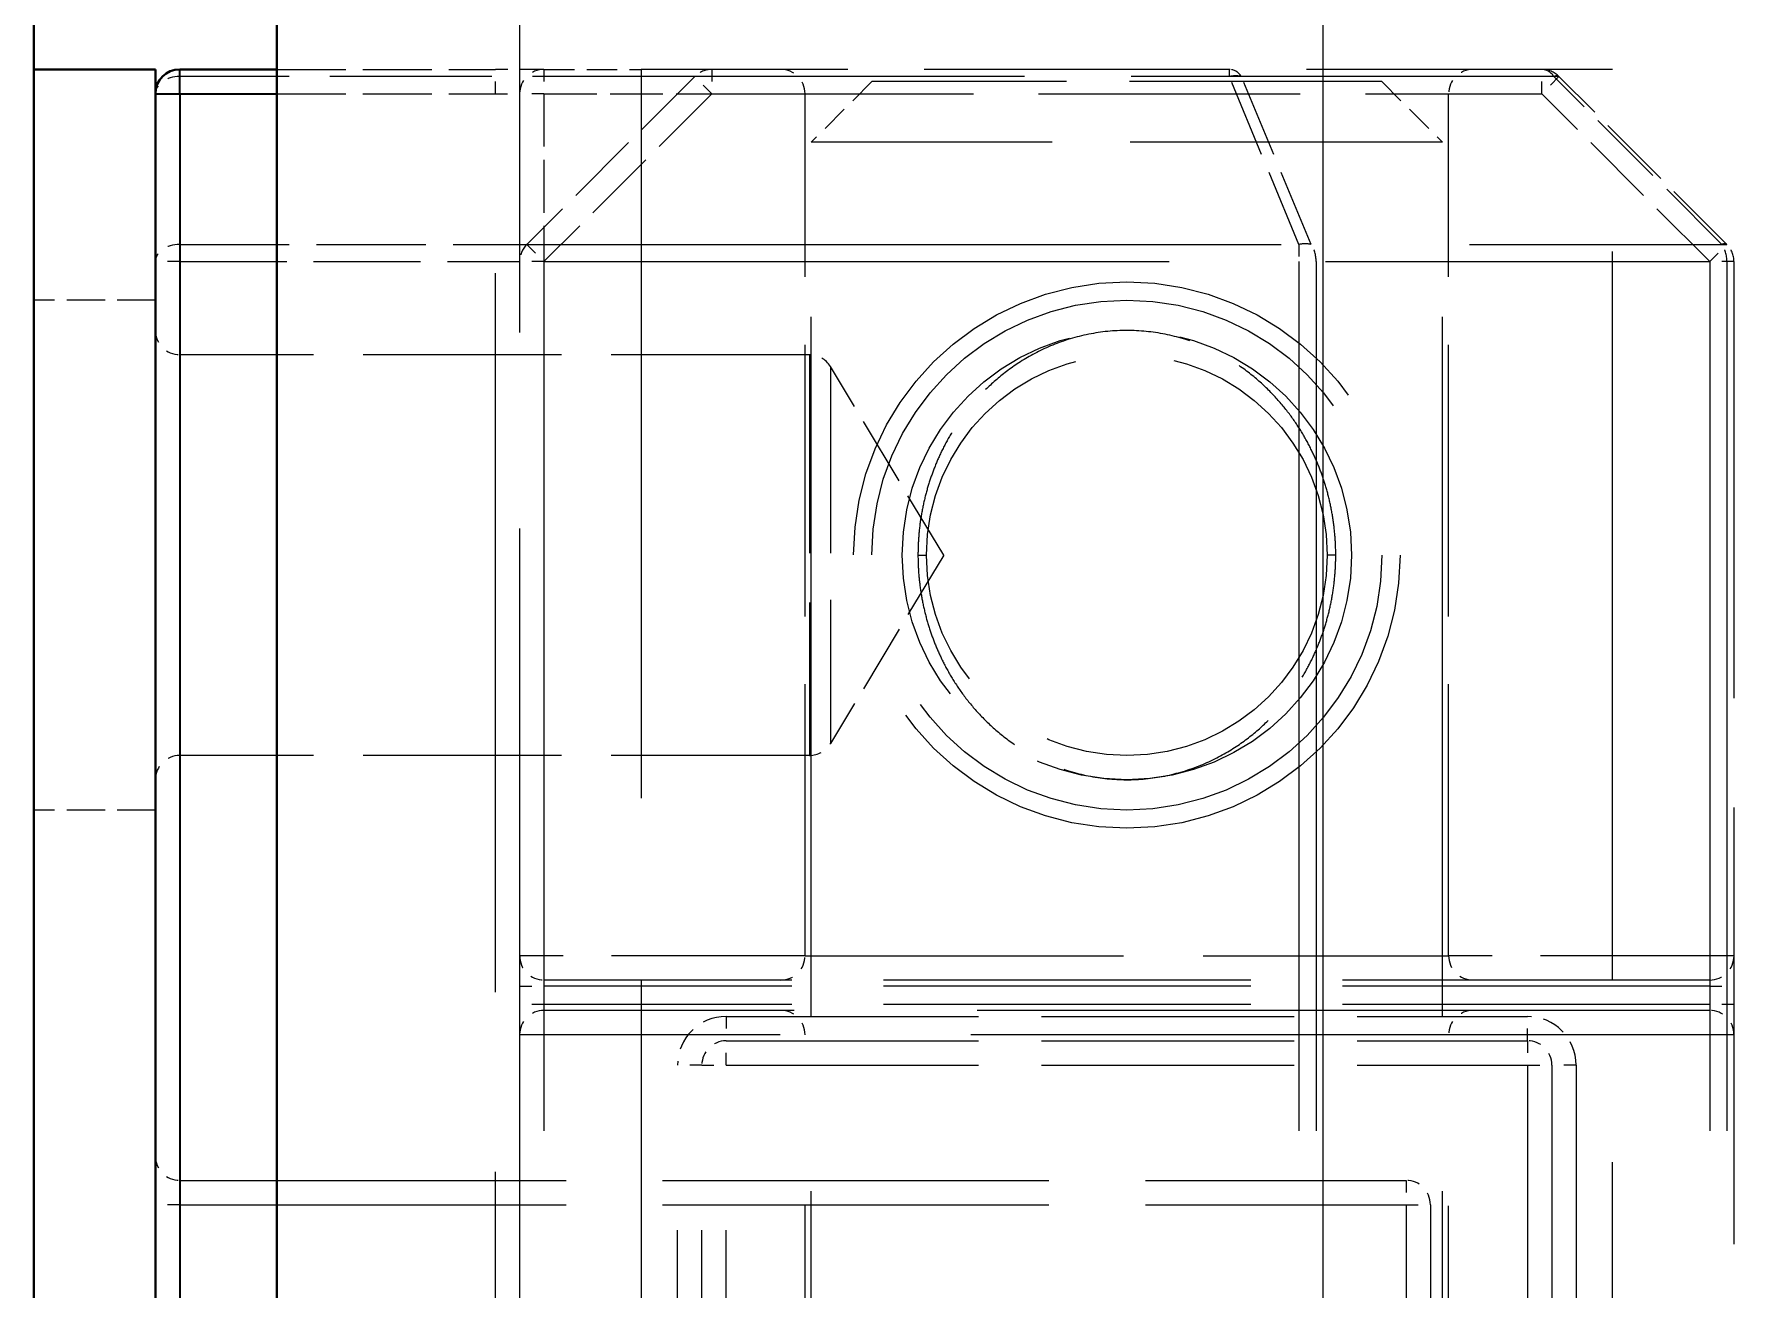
# Model space of a CAD drawing. Header units: millimetres. Extents: x 0 to 2523, y 0 to 1782.
# Drawn here: x 530.71 to 544.71, y 899.02 to 909.36 of the extents above; entities that cross this region are included whole.
import ezdxf

# ---------------------------------------------------------------- set-up
doc = ezdxf.new("R2010")
doc.units = ezdxf.units.MM
doc.header["$LTSCALE"] = 3
for name, pattern in [('CHAIN', [0.3543, 0.2362, -0.0295, 0.0591, -0.0295]), ('DASHED', [0.2067, 0.1654, -0.0413]), ('DOUBLE_DASH_CHAIN', [1.2403, 0.6614, -0.0827, 0.1654, -0.0827, 0.1654, -0.0827])]:
    doc.linetypes.add(name, pattern=pattern)
for name, color, linetype, lineweight in [('가려진 것(ISO)', 2, 'DASHED', 18), ('가려진 좁은 것(ISO)', 2, 'DASHED', 18), ('가시적인 것(ISO)', 3, 'Continuous', 40), ('가시적인 좁은 것(ISO)', 3, 'Continuous', 35), ('단면선(ISO)', 7, 'CHAIN', 25)]:
    doc.layers.add(name, color=color, linetype=linetype, lineweight=lineweight)

# ---------------------------------------------------------------- blocks, each defined once
blk = doc.blocks.new('2dTransSection3')
at = {"layer": '단면선(ISO)', "linetype": 'DOUBLE_DASH_CHAIN', "ltscale": 5.751909}
blk.add_line((180.4422, 326.2504), (180.4422, 222.6141), dxfattribs=at)

msp = doc.modelspace()

# ---------------------------------------------------------------- linework, layer by layer
at = {"layer": '가려진 것(ISO)', "ltscale": 13.035532}
msp.add_line((534.7116, 729.0669), (534.7116, 923.0669), dxfattribs=at)
at = {"layer": '가려진 것(ISO)', "ltscale": 1.142718}
msp.add_line((532.7116, 909.0669), (534.5116, 909.0669), dxfattribs=at)
at = {"layer": '가려진 것(ISO)', "ltscale": 0.398819}
msp.add_line((534.9116, 909.0669), (534.5116, 909.0669), dxfattribs=at)
at = {"layer": '가려진 것(ISO)', "ltscale": 0.507819}
msp.add_line((534.9116, 909.0669), (535.7116, 909.0669), dxfattribs=at)
at = {"layer": '가려진 것(ISO)', "ltscale": 12.094824}
for p, q in [((535.7116, 909.0669), (535.7116, 879.0669)), ((543.7116, 879.0669), (543.7116, 909.0669))]:
    msp.add_line(p, q, dxfattribs=at)
at = {"layer": '가려진 것(ISO)', "ltscale": 5.079091}
msp.add_line((543.7116, 909.0669), (535.7116, 909.0669), dxfattribs=at)
at = {"layer": '가려진 것(ISO)', "ltscale": 1.24153}
for p, q in [((536.1531, 909.0083), (534.7702, 907.6254)), ((544.6531, 907.6254), (543.2702, 909.0083))]:
    msp.add_line(p, q, dxfattribs=at)
at = {"layer": '가려진 것(ISO)', "ltscale": 0.448852}
for p, q in [((537.6117, 908.9669), (537.1116, 908.4668)), ((541.8116, 908.9669), (542.3116, 908.4668))]:
    msp.add_line(p, q, dxfattribs=at)
at = {"layer": '가려진 것(ISO)', "ltscale": 4.188526}
msp.add_line((541.8116, 908.9669), (537.6117, 908.9669), dxfattribs=at)
at = {"layer": '가려진 것(ISO)', "ltscale": 4.507682}
for p, q in [((537.0616, 901.7669), (537.0616, 908.8669)), ((542.3616, 901.7669), (542.3616, 908.8669))]:
    msp.add_line(p, q, dxfattribs=at)
at = {"layer": '가려진 것(ISO)', "ltscale": 5.185843}
msp.add_line((542.3116, 908.4668), (537.1116, 908.4668), dxfattribs=at)
at = {"layer": '가려진 것(ISO)', "ltscale": 11.611019}
for p, q in [((537.1116, 879.6669), (537.1116, 908.4668)), ((542.3116, 879.6669), (542.3116, 908.4668))]:
    msp.add_line(p, q, dxfattribs=at)
at = {"layer": '가려진 것(ISO)', "ltscale": 7.24864}
msp.add_line((544.7116, 907.484), (544.7116, 896.0669), dxfattribs=at)
at = {"layer": '가려진 것(ISO)', "ltscale": 0.634799}
for p, q in [((531.7116, 907.1669), (530.7116, 907.1669)), ((531.7116, 902.9669), (530.7116, 902.9669))]:
    msp.add_line(p, q, dxfattribs=at)
at = {"layer": '가려진 것(ISO)', "ltscale": 3.293022}
for p, q in [((537.0985, 906.7169), (531.9116, 906.7169)), ((537.0985, 903.4169), (531.9116, 903.4169))]:
    msp.add_line(p, q, dxfattribs=at)
at = {"layer": '가려진 것(ISO)', "ltscale": 1.150204}
for q in [(537.2699, 906.6199), (537.2699, 903.5139)]:
    msp.add_line((538.2031, 905.0669), q, dxfattribs=at)
at = {"layer": '가려진 것(ISO)', "ltscale": 6.094929}
msp.add_line((544.5116, 901.5669), (534.9116, 901.5669), dxfattribs=at)
at = {"layer": '가려진 것(ISO)', "ltscale": 12.159042}
msp.add_line((544.5116, 901.3169), (534.9116, 901.3169), dxfattribs=at)
at = {"layer": '가려진 것(ISO)', "ltscale": 4.190233}
msp.add_line((536.4116, 901.0669), (543.0116, 901.0669), dxfattribs=at)
at = {"layer": '가려진 것(ISO)', "ltscale": 11.369134}
for p, q in [((537.0616, 887.0169), (537.0616, 901.1169)), ((542.3616, 887.0169), (542.3616, 901.1169))]:
    msp.add_line(p, q, dxfattribs=at)
at = {"layer": '가려진 것(ISO)', "ltscale": 10.965973}
for p, q in [((536.2116, 887.2669), (536.2116, 900.8669)), ((543.2116, 900.8669), (543.2116, 887.2669))]:
    msp.add_line(p, q, dxfattribs=at)
at = {"layer": '가려진 것(ISO)', "ltscale": 6.412379}
msp.add_line((531.9116, 899.9169), (542.0116, 899.9169), dxfattribs=at)
at = {"layer": '가려진 것(ISO)', "ltscale": 7.174257}
msp.add_line((542.2116, 899.7169), (542.2116, 888.4169), dxfattribs=at)
at = {"layer": '가려진 것(ISO)', "ltscale": 11.399102}
msp.add_circle((539.7116, 905.0669), 2.25, dxfattribs=at)
at = {"layer": '가려진 것(ISO)', "ltscale": 10.639162}
msp.add_circle((539.7116, 905.0669), 2.1, dxfattribs=at)
at = {"layer": '가려진 것(ISO)', "ltscale": 6.582059}
msp.add_circle((539.7116, 905.0669), 1.65, dxfattribs=at)
at = {"layer": '가려진 것(ISO)', "ltscale": 0.199359}
for centre, start, end in [((534.9116, 908.8669), 90, 180), ((536.8616, 908.8669), 0, 90), ((542.5616, 908.8669), 90, 180), ((531.9116, 906.9169), 180, 270), ((531.9116, 903.2169), 90, 180), ((534.9116, 901.7669), 180, 270), ((536.8616, 901.7669), 270, 0), ((542.5616, 901.7669), 180, 270), ((544.5116, 901.7669), 270, 0), ((534.9116, 901.1169), 90, 180), ((536.8616, 901.1169), 0, 90), ((542.5616, 901.1169), 90, 180), ((544.5116, 901.1169), 0, 90), ((536.4116, 900.8669), 90, 180), ((543.0116, 900.8669), 0, 90), ((531.9116, 900.1169), 180, 270), ((542.0116, 899.7169), 0, 90)]:
    msp.add_arc(centre, 0.2, start, end, dxfattribs=at)
at = {"layer": '가려진 것(ISO)', "ltscale": 0.09963}
for centre, start, end in [((536.2945, 908.8669), 89.99998, 134.99999), ((543.1288, 908.8669), 45.00001, 90.00002), ((534.9116, 907.484), 135.00002, 180), ((544.5116, 907.484), 0, 44.99998)]:
    msp.add_arc(centre, 0.2, start, end, dxfattribs=at)
at = {"layer": '가려진 것(ISO)', "ltscale": 0.130657}
for centre, start, end in [((537.0985, 906.5169), 31, 90), ((537.0985, 903.6169), 270, 329)]:
    msp.add_arc(centre, 0.2, start, end, dxfattribs=at)
at = {"layer": '가려진 좁은 것(ISO)', "ltscale": 0.199359}
for p, q in [((534.5116, 908.8669), (534.5116, 909.0669)), ((534.9116, 909.0669), (534.9116, 908.8669)), ((536.2945, 909.0669), (536.2945, 908.8669)), ((543.1288, 908.8669), (543.1288, 909.0669)), ((536.2945, 908.8669), (536.1531, 909.0083)), ((543.2702, 909.0083), (543.1288, 908.8669)), ((534.5116, 908.8669), (534.7116, 908.8669)), ((534.9116, 908.8669), (534.7116, 908.8669)), ((534.7702, 907.6254), (534.9116, 907.484)), ((544.5116, 907.484), (544.6531, 907.6254)), ((531.9116, 907.484), (531.7116, 907.484)), ((534.9116, 907.484), (534.7116, 907.484)), ((544.7116, 907.484), (544.5116, 907.484)), ((534.7116, 901.5169), (534.9116, 901.5169)), ((544.5116, 901.5169), (544.7116, 901.5169)), ((534.9116, 901.3669), (534.7116, 901.3669)), ((544.7116, 901.3669), (544.5116, 901.3669)), ((536.4116, 901.2669), (536.4116, 901.0669)), ((543.0116, 901.0669), (543.0116, 901.2669)), ((536.4116, 900.8669), (536.4116, 901.0669)), ((543.0116, 901.0669), (543.0116, 900.8669)), ((536.2116, 900.8669), (536.0116, 900.8669)), ((536.2116, 900.8669), (536.4116, 900.8669)), ((543.0116, 900.8669), (543.2116, 900.8669)), ((543.4116, 900.8669), (543.2116, 900.8669)), ((542.0116, 899.9169), (542.0116, 899.7169)), ((531.9116, 899.7169), (531.7116, 899.7169)), ((542.0116, 899.7169), (542.2116, 899.7169))]:
    msp.add_line(p, q, dxfattribs=at)
at = {"layer": '가려진 좁은 것(ISO)', "ltscale": 0.09963}
for p, q in [((540.556, 909.0083), (540.556, 909.0669)), ((541.1288, 907.6254), (541.1288, 907.484))]:
    msp.add_line(p, q, dxfattribs=at)
at = {"layer": '가려진 좁은 것(ISO)', "ltscale": 2.692774}
msp.add_line((536.1531, 909.0083), (531.9116, 909.0083), dxfattribs=at)
at = {"layer": '가려진 좁은 것(ISO)', "ltscale": 7.097816}
msp.add_line((543.2702, 909.0083), (536.1531, 909.0083), dxfattribs=at)
at = {"layer": '가려진 좁은 것(ISO)', "ltscale": 1.293692}
for p, q in [((541.1288, 907.6254), (540.556, 909.0083)), ((541.2288, 907.6254), (540.656, 909.0083)), ((544.6116, 907.6254), (543.2288, 909.0083))]:
    msp.add_line(p, q, dxfattribs=at)
at = {"layer": '가려진 좁은 것(ISO)', "ltscale": 1.142718}
msp.add_line((532.7116, 908.8669), (534.5116, 908.8669), dxfattribs=at)
at = {"layer": '가려진 좁은 것(ISO)', "ltscale": 11.933559}
msp.add_line((534.5116, 879.2669), (534.5116, 908.8669), dxfattribs=at)
at = {"layer": '가려진 좁은 것(ISO)', "ltscale": 0.877865}
for q in [(536.2945, 908.8669), (534.9116, 907.484)]:
    msp.add_line((534.9116, 908.8669), q, dxfattribs=at)
at = {"layer": '가려진 좁은 것(ISO)', "ltscale": 1.24153}
for p, q in [((536.2945, 908.8669), (534.9116, 907.484)), ((544.5116, 907.484), (543.1288, 908.8669))]:
    msp.add_line(p, q, dxfattribs=at)
at = {"layer": '가려진 좁은 것(ISO)', "ltscale": 4.338999}
msp.add_line((536.2945, 908.8669), (543.1288, 908.8669), dxfattribs=at)
at = {"layer": '가려진 좁은 것(ISO)', "ltscale": 1.814808}
msp.add_line((531.9116, 907.6254), (534.7702, 907.6254), dxfattribs=at)
at = {"layer": '가려진 좁은 것(ISO)', "ltscale": 12.517282}
msp.add_line((534.7702, 907.6254), (544.6531, 907.6254), dxfattribs=at)
at = {"layer": '가려진 좁은 것(ISO)', "ltscale": 1.777617}
msp.add_line((531.9116, 907.484), (534.7116, 907.484), dxfattribs=at)
at = {"layer": '가려진 좁은 것(ISO)', "ltscale": 14.424725}
for p, q in [((534.9116, 907.484), (534.9116, 880.6497)), ((541.1288, 907.484), (541.1288, 880.6497)), ((541.2702, 907.484), (541.2702, 880.6497)), ((544.5116, 907.484), (544.5116, 880.6497)), ((544.6531, 907.484), (544.6531, 880.6497))]:
    msp.add_line(p, q, dxfattribs=at)
at = {"layer": '가려진 좁은 것(ISO)', "ltscale": 10.377377}
msp.add_line((534.9116, 907.484), (544.5116, 907.484), dxfattribs=at)
at = {"layer": '가려진 좁은 것(ISO)', "ltscale": 3.290979}
msp.add_line((537.0985, 906.7169), (537.0985, 903.4169), dxfattribs=at)
at = {"layer": '가려진 좁은 것(ISO)', "ltscale": 3.097519}
msp.add_line((537.2699, 906.6199), (537.2699, 903.5139), dxfattribs=at)
at = {"layer": '가려진 좁은 것(ISO)', "ltscale": 3.21311}
for p, q in [((537.0616, 901.7669), (534.7116, 901.7669)), ((544.7116, 901.7669), (542.3616, 901.7669))]:
    msp.add_line(p, q, dxfattribs=at)
at = {"layer": '가려진 좁은 것(ISO)', "ltscale": 5.285573}
msp.add_line((537.0616, 901.7669), (542.3616, 901.7669), dxfattribs=at)
at = {"layer": '가려진 좁은 것(ISO)', "ltscale": 6.094929}
for p, q in [((544.5116, 901.5169), (534.9116, 901.5169)), ((544.5116, 901.3669), (534.9116, 901.3669))]:
    msp.add_line(p, q, dxfattribs=at)
at = {"layer": '가려진 좁은 것(ISO)', "ltscale": 4.190233}
for p, q in [((536.4116, 901.2669), (543.0116, 901.2669)), ((536.4116, 900.8669), (543.0116, 900.8669))]:
    msp.add_line(p, q, dxfattribs=at)
at = {"layer": '가려진 좁은 것(ISO)', "ltscale": 12.665669}
msp.add_line((544.7116, 901.1169), (534.7116, 901.1169), dxfattribs=at)
at = {"layer": '가려진 좁은 것(ISO)', "ltscale": 10.965973}
for p, q in [((536.0116, 887.2669), (536.0116, 900.8669)), ((536.4116, 887.2669), (536.4116, 900.8669)), ((543.0116, 900.8669), (543.0116, 887.2669)), ((543.4116, 900.8669), (543.4116, 887.2669))]:
    msp.add_line(p, q, dxfattribs=at)
at = {"layer": '가려진 좁은 것(ISO)', "ltscale": 6.412379}
msp.add_line((531.9116, 899.7169), (542.0116, 899.7169), dxfattribs=at)
at = {"layer": '가려진 좁은 것(ISO)', "ltscale": 7.174257}
msp.add_line((542.0116, 899.7169), (542.0116, 888.4169), dxfattribs=at)
at = {"layer": '가려진 좁은 것(ISO)', "ltscale": 7.379896}
msp.add_circle((539.7116, 905.0669), 1.85, dxfattribs=at)
at = {"layer": '가려진 좁은 것(ISO)', "ltscale": 0.398819}
for centre, start, end in [((536.4116, 900.8669), 90, 180), ((543.0116, 900.8669), 0, 90)]:
    msp.add_arc(centre, 0.4, start, end, dxfattribs=at)
at = {"layer": '가려진 좁은 것(ISO)', "ltscale": 0.09963}
for centre, major_axis, start_param, end_param in [((540.556, 908.8669), (0, 0.2), 5.4977871, 6.2831853), ((543.1288, 908.8669), (0, 0.2), 5.4977871, 6.2831853), ((541.1288, 907.484), (0, 0.2), 4.712389, 5.4977871), ((544.5116, 907.484), (0, -0.2), 1.5707963, 2.3561945)]:
    msp.add_ellipse(centre, major_axis=major_axis, ratio=0.7071068, start_param=start_param, end_param=end_param, dxfattribs=at)
at = {"layer": '가려진 좁은 것(ISO)', "ltscale": 0.199359}
for centre in [(531.9116, 908.8669), (531.9116, 907.484)]:
    msp.add_ellipse(centre, major_axis=(-0.2, 0), ratio=0.7071068, start_param=4.712389, end_param=6.2831853, dxfattribs=at)
at = {"layer": '가려진 좁은 것(ISO)', "ltscale": 0.069489}
for centre, major_axis, ratio, start_param, end_param in [((540.556, 908.8669), (-0.1848, -0.0765), 0.6785983, 3.8903464, 4.4383748), ((543.1288, 908.8669), (0.1414, 0.1414), 0.2810846, 0, 0.5480284), ((541.1288, 907.484), (-0.1848, -0.0765), 0.6785983, 3.8903464, 4.4383748), ((544.5116, 907.484), (0.1414, 0.1414), 0.2810846, 0, 0.5480284)]:
    msp.add_ellipse(centre, major_axis=major_axis, ratio=ratio, start_param=start_param, end_param=end_param, dxfattribs=at)
at = {"layer": '가려진 좁은 것(ISO)', "ltscale": 0.109657}
for centre, major_axis, start_param, end_param in [((537.8616, 905.0669), (0.2, 0), 5.4200726, 6.2853031), ((541.5616, 905.0669), (-0.2, 0), 5.4197031, 6.2846825)]:
    msp.add_ellipse(centre, major_axis=major_axis, ratio=0.00001, start_param=start_param, end_param=end_param, dxfattribs=at)
at = {"layer": '가려진 좁은 것(ISO)', "ltscale": 3.67114}
for points in [[(541.4318, 905.0669), (541.4318, 905.1162), (541.43, 905.166), (541.4262, 905.2164), (541.4224, 905.2669), (541.4166, 905.3182), (541.4087, 905.3691), (541.4009, 905.4201), (541.391, 905.4709), (541.3793, 905.5205), (541.3676, 905.5702), (541.3541, 905.6187), (541.3395, 905.6649), (541.3248, 905.711), (541.309, 905.7549), (541.2915, 905.7987), (541.274, 905.8425), (541.2547, 905.8863), (541.2321, 905.932), (541.2096, 905.9777), (541.1838, 906.0255), (541.1547, 906.0737), (541.1256, 906.122), (541.0932, 906.1708), (541.0567, 906.2201), (541.0201, 906.2694), (540.9794, 906.3193), (540.9333, 906.3692), (540.8873, 906.4192), (540.8359, 906.4693), (540.7781, 906.5185), (540.7202, 906.5676), (540.6559, 906.6159), (540.583, 906.662), (540.51, 906.7081), (540.4283, 906.752), (540.3378, 906.7899), (540.2473, 906.8279), (540.148, 906.8598), (540.0456, 906.8817), (539.9432, 906.9035), (539.8378, 906.9154), (539.732, 906.9167), (539.6263, 906.9181), (539.5203, 906.9089), (539.4166, 906.8894), (539.3129, 906.8699), (539.2115, 906.84), (539.1184, 906.8034), (539.0254, 906.7667), (538.9406, 906.7232), (538.8648, 906.6772), (538.7891, 906.6311), (538.7222, 906.5824), (538.6623, 906.5327), (538.6023, 906.483), (538.5491, 906.4323), (538.5015, 906.3817), (538.4539, 906.331), (538.4118, 906.2803), (538.3741, 906.2301), (538.3364, 906.18), (538.303, 906.1303), (538.2731, 906.0812), (538.2432, 906.0321), (538.2167, 905.9836), (538.1935, 905.9368), (538.1703, 905.89), (538.1504, 905.845), (538.1325, 905.8005), (538.1147, 905.7561), (538.0989, 905.7122), (538.0843, 905.6663), (538.0697, 905.6205), (538.0563, 905.5727), (538.0446, 905.5232), (538.0329, 905.4738), (538.0229, 905.4228), (538.015, 905.3715), (538.007, 905.3202), (538.0011, 905.2687), (537.9972, 905.2178), (537.9933, 905.1669), (537.9915, 905.1167), (537.9915, 905.0669)], [(537.9915, 905.0669), (537.9915, 905.0176), (537.9933, 904.9679), (537.9971, 904.9174), (538.0009, 904.867), (538.0067, 904.8159), (538.0145, 904.7649), (538.0224, 904.714), (538.0322, 904.6633), (538.0439, 904.6137), (538.0555, 904.5641), (538.069, 904.5157), (538.0836, 904.4695), (538.0982, 904.4234), (538.114, 904.3795), (538.1315, 904.3358), (538.149, 904.292), (538.1682, 904.2483), (538.1907, 904.2026), (538.2132, 904.157), (538.2389, 904.1093), (538.2679, 904.061), (538.2969, 904.0128), (538.3293, 903.9641), (538.3657, 903.9148), (538.4022, 903.8655), (538.4428, 903.8157), (538.4888, 903.7658), (538.5347, 903.7158), (538.586, 903.6658), (538.6436, 903.6166), (538.7013, 903.5675), (538.7654, 903.5192), (538.8382, 903.4731), (538.911, 903.427), (538.9924, 903.383), (539.0827, 903.3449), (539.173, 903.3069), (539.2722, 903.2748), (539.3746, 903.2527), (539.4769, 903.2307), (539.5823, 903.2186), (539.6881, 903.217), (539.7938, 903.2155), (539.8998, 903.2244), (540.0036, 903.2437), (540.1074, 903.263), (540.2089, 903.2927), (540.3022, 903.3293), (540.3954, 903.3659), (540.4804, 903.4093), (540.5564, 903.4553), (540.6324, 903.5013), (540.6994, 903.55), (540.7595, 903.5997), (540.8197, 903.6494), (540.8729, 903.7002), (540.9207, 903.7509), (540.9684, 903.8016), (541.0106, 903.8523), (541.0484, 903.9025), (541.0862, 903.9527), (541.1196, 904.0024), (541.1496, 904.0515), (541.1796, 904.1007), (541.2061, 904.1493), (541.2294, 904.1961), (541.2526, 904.243), (541.2726, 904.288), (541.2905, 904.3325), (541.3084, 904.377), (541.3242, 904.4209), (541.3388, 904.4668), (541.3534, 904.5127), (541.3668, 904.5606), (541.3786, 904.61), (541.3903, 904.6595), (541.4003, 904.7106), (541.4083, 904.7619), (541.4163, 904.8133), (541.4222, 904.8649), (541.4261, 904.9158), (541.43, 904.9667), (541.4318, 905.017), (541.4318, 905.0669)]]:
    msp.add_open_spline(points, degree=3, knots=[0, 0, 0, 0, 0.0357143, 0.0357143, 0.0357143, 0.0714286, 0.0714286, 0.0714286, 0.1071429, 0.1071429, 0.1071429, 0.1428571, 0.1428571, 0.1428571, 0.1785714, 0.1785714, 0.1785714, 0.2142857, 0.2142857, 0.2142857, 0.25, 0.25, 0.25, 0.2857143, 0.2857143, 0.2857143, 0.3214286, 0.3214286, 0.3214286, 0.3571429, 0.3571429, 0.3571429, 0.3928571, 0.3928571, 0.3928571, 0.4285714, 0.4285714, 0.4285714, 0.4642857, 0.4642857, 0.4642857, 0.5, 0.5, 0.5, 0.5357143, 0.5357143, 0.5357143, 0.5714286, 0.5714286, 0.5714286, 0.6071429, 0.6071429, 0.6071429, 0.6428571, 0.6428571, 0.6428571, 0.6785714, 0.6785714, 0.6785714, 0.7142857, 0.7142857, 0.7142857, 0.75, 0.75, 0.75, 0.7857143, 0.7857143, 0.7857143, 0.8214286, 0.8214286, 0.8214286, 0.8571429, 0.8571429, 0.8571429, 0.8928571, 0.8928571, 0.8928571, 0.9285714, 0.9285714, 0.9285714, 0.9642857, 0.9642857, 0.9642857, 1, 1, 1, 1], dxfattribs=at)
at = {"layer": '가시적인 것(ISO)'}
for p, q in [((530.7116, 551.0669), (530.7116, 1101.0669)), ((532.7116, 925.0669), (532.7116, 727.0669)), ((531.7116, 909.0669), (530.7116, 909.0669)), ((531.7116, 909.0669), (531.7116, 908.8669)), ((531.9116, 909.0669), (532.7116, 909.0669)), ((531.7116, 908.8669), (531.7116, 898.0669))]:
    msp.add_line(p, q, dxfattribs=at)
msp.add_arc((531.9116, 908.8669), 0.2, 90, 180, dxfattribs=at)
at = {"layer": '가시적인 좁은 것(ISO)'}
for p, q in [((531.9116, 908.8669), (531.9116, 909.0669)), ((531.7116, 908.8669), (531.9116, 908.8669)), ((531.9116, 908.8669), (532.7116, 908.8669)), ((531.9116, 908.8669), (531.9116, 898.0669))]:
    msp.add_line(p, q, dxfattribs=at)

# ---------------------------------------------------------------- block references
at = {"layer": '단면선(ISO)', "xscale": 3, "yscale": 3, "zscale": 3}
msp.add_blockref('2dTransSection3', (0, 0), dxfattribs=at)

doc.saveas('drawing.dxf')
